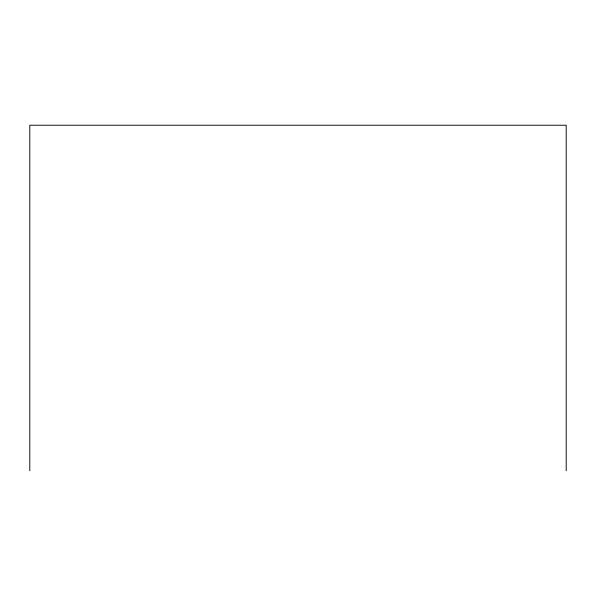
<?xml version="1.0" encoding="UTF-8"?>
<svg xmlns="http://www.w3.org/2000/svg" width="596" height="596" viewBox="0 0 596 596"><rect width="100%" height="100%" fill="white"/><g stroke="black" fill="none" stroke-linecap="round" stroke-linejoin="round"><path stroke-width="0.89" d="M566.2 470.773L566.2 125.227L29.8 125.227L29.8 470.773"/></g></svg>
